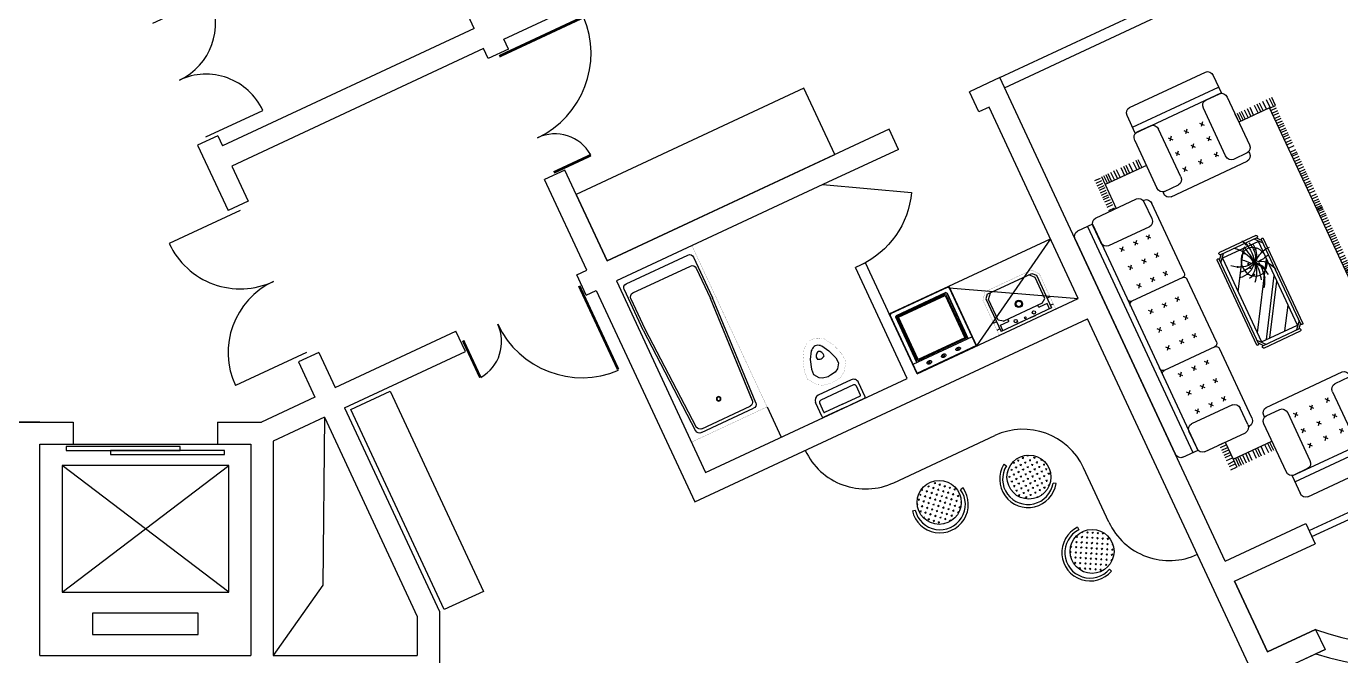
# Model space of a CAD drawing. Header units: millimetres. Extents: x 751 to 49128, y 379 to 40024.
# Drawn here: x 24918 to 36748, y 19677 to 25339 of the extents above; entities that cross this region are included whole.
import ezdxf
from ezdxf.enums import TextEntityAlignment as Align

# ---------------------------------------------------------------- set-up
doc = ezdxf.new("R2010")
doc.units = ezdxf.units.MM
for name, color, linetype in [('LAYER1', 5, 'Continuous'), ('PUB_TEXT', 7, 'Continuous'), ('PUB_WINDW', 7, 'Continuous'), ('STAIR', 2, 'Continuous'), ('WALL', 255, 'Continuous'), ('WINDOW', 2, 'Continuous'), ('WINDOW_TEXT', 7, 'Continuous')]:
    doc.layers.add(name, color=color, linetype=linetype)
doc.styles.add('DIM_FONT', font='SIMPLEX', dxfattribs={"width": 0.8})
doc.styles.add('SIMPLEX', font='SIMPLEX.SHX')
doc.styles.get("Standard").update_dxf_attribs({"font": 'arial.ttf'})

# ---------------------------------------------------------------- blocks, each defined once
blk = doc.blocks.new('_DBLK')
blk.add_line((-0.5, 0), (0, -0.866))
blk.add_arc((-0.5, 0), 1, 300, 0)
at = {"style": 'SIMPLEX', "flags": 9}
blk.add_attdef('A', text='', height=1, dxfattribs=at).set_placement((0, 1.5), align=Align.MIDDLE)
blk = doc.blocks.new('_DBLK1')
for p, q in [((-0.47, 0), (-0.47, -0.47)), ((0.47, 0), (0.47, -0.47))]:
    blk.add_line(p, q)
for centre, start, end in [((-0.47, 0), 270, 0), ((0.47, 0), 180, 270)]:
    blk.add_arc(centre, 0.47, start, end)
at = {"layer": 'WINDOW_TEXT', "style": 'SIMPLEX', "flags": 9}
blk.add_attdef('A', text='', height=1, dxfattribs=at).set_placement((0, 1.5), align=Align.MIDDLE)
blk = doc.blocks.new('_LIFTD')
for points in [[(-0.5476, -0.6024), (-0.5476, -0.7742), (0.2411, -0.7742), (0.2411, -0.6024), (-0.5476, -0.6024)], [(-0.2411, -0.7836), (-0.2411, -0.9554), (0.5476, -0.9554), (0.5476, -0.7836), (-0.2411, -0.7836)]]:
    blk.add_lwpolyline(points)
blk = doc.blocks.new('M_A17ORW')
at = {"const_width": 0.02}
for points in [[(-0.481, -0.0014), (-0.481, -0.3084)], [(0.481, 0.0014), (0.481, -0.6906)]]:
    blk.add_lwpolyline(points, dxfattribs=at)
for centre, radius, start, end in [((-0.5008, -0.0026), 0.3067, 274.24917, 0.21013), ((0.5046, 0.0019), 0.6987, 180.27623, 268.06031)]:
    blk.add_arc(centre, radius, start, end)
blk = doc.blocks.new('M_E7')
for p, q in [((-201, 62), (-201, -265)), ((-10, 112), (-151, 112)), ((-150, 61), (-150, -264)), ((-41, 81), (-130, 81)), ((-36, -102), (-36, 76)), ((0, -102), (0, 102)), ((-36, -102), (-36, -279)), ((0, -102), (0, -305)), ((-10, -315), (-151, -315)), ((-41, -284), (-130, -284))]:
    blk.add_line(p, q)
at = {"const_width": 1}
for points in [[(-651, -24), (-637, -1), (-550, 51), (-451, 83), (-371, 88), (-294, 37), (-262, -18), (-252, -84), (-252, -102)], [(-651, -180), (-637, -202), (-550, -254), (-451, -287), (-371, -292), (-294, -240), (-262, -186), (-252, -119), (-252, -102)]]:
    blk.add_lwpolyline(points, dxfattribs=at)
for points in [[(-597, -59), (-590, -49), (-523, -9), (-438, 19), (-389, 22), (-343, -9), (-325, -40), (-317, -89), (-317, -102)], [(-596, -145), (-590, -154), (-523, -194), (-438, -222), (-389, -225), (-343, -194), (-325, -164), (-317, -114), (-317, -102)]]:
    blk.add_lwpolyline(points)
blk.add_lwpolyline([(-644, -15, 0.39866), (-643, -191, 0.39866)], format="xyb", dxfattribs=at)
for centre, radius, start, end in [((-151, 62), 50, 90, 180), ((-130, 61), 20, 90, 180), ((-41, 76), 5, 0, 90), ((-10, 102), 10, 0, 90), ((-551, -102), 62.6, 137.0381, 223.979), ((-511, -114), 47.8, 77.2641, 164.6652), ((-511, -89), 47.8, 195.3348, 282.7359), ((-541, -103), 54.1, 1.1332, 40.3816), ((-541, -101), 54.1, 319.6184, 358.8668), ((-151, -265), 50, 180, 270), ((-130, -264), 20, 180, 270), ((-41, -279), 5, 270, 0), ((-10, -305), 10, 270, 0)]:
    blk.add_arc(centre, radius, start, end)
at = {"width": 0.8, "flags": 9}
for tag in ['XSIZE', 'YSIZE']:
    blk.add_attdef(tag, (0, 0), '', height=0.5, dxfattribs=at)
blk = doc.blocks.new('M_E10')
for p, q in [((-740, -70), (-740, -680)), ((-700, -30), (-302, -30)), ((-640, -90), (-640, -660)), ((-600, -50), (-300, -50)), ((-300, -50), (695, -96)), ((-298, -30), (724, -76)), ((760, -116), (760, -634)), ((730, -136), (730, -614)), ((-600, -700), (-300, -700)), ((695, -654), (-300, -700)), ((685, -654), (-300, -700)), ((724, -674), (-298, -720)), ((-700, -720), (-302, -720))]:
    blk.add_line(p, q)
at = {"const_width": 1.5}
for points in [[(-800, 0), (800, 0)], [(-800, -750), (-800, 0)], [(800, 0), (800, -750)], [(800, -750), (-800, -750)]]:
    blk.add_lwpolyline(points, dxfattribs=at)
for radius in [20, 16]:
    blk.add_circle((550, -386), radius)
for centre, start, end in [((-700, -70), 90, 180), ((-600, -90), 90, 180), ((-302, -70), 83.7966, 90), ((690, -136), 0, 83.3675), ((720, -116), 0, 83.7966), ((-700, -680), 180, 270), ((-600, -660), 180, 270), ((690, -614), 276.6325, 0), ((720, -634), 276.2034, 0), ((-302, -680), 270, 276.2034)]:
    blk.add_arc(centre, 40, start, end)
at = {"width": 0.8, "flags": 9}
for tag in ['XSIZE', 'YSIZE']:
    blk.add_attdef(tag, (0, 0), '', height=0.5, dxfattribs=at)
blk = doc.blocks.new('_C5VVX')
for p, q in [((929, 1668), (1692, 1668)), ((879, 1468), (879, 1618)), ((1742, 1618), (1742, 1466)), ((879, 1518), (1742, 1518)), ((879, 1468), (1742, 1468)), ((1035, 1468), (896, 1468)), ((1585, 1468), (1725, 1468)), ((846, 1418), (846, 1007)), ((1085, 1007), (1085, 1418)), ((1535, 1007), (1535, 1418)), ((1775, 1418), (1775, 1007)), ((1162, 1326), (1131, 1296)), ((1131, 1326), (1162, 1296)), ((1319, 1326), (1289, 1296)), ((1289, 1326), (1319, 1296)), ((1477, 1326), (1447, 1296)), ((1447, 1326), (1477, 1296)), ((398, 1222), (456, 1222)), ((398, 1194), (456, 1194)), ((398, 1173), (456, 1173)), ((398, 1144), (456, 1144)), ((458, 1154), (458, 1225)), ((458, 1154), (846, 1154)), ((458, 1008), (458, 1154)), ((480, 1154), (480, 1225)), ((501, 1154), (501, 1225)), ((522, 1154), (522, 1225)), ((551, 1154), (551, 1225)), ((581, 1154), (581, 1225)), ((608, 1154), (608, 1225)), ((652, 1154), (652, 1225)), ((679, 1154), (679, 1225)), ((702, 1154), (702, 1225)), ((735, 1154), (735, 1225)), ((774, 1154), (774, 1225)), ((803, 1154), (803, 1225)), ((824, 1154), (824, 1225)), ((1162, 1199), (1131, 1169)), ((1131, 1199), (1162, 1169)), ((1319, 1199), (1289, 1169)), ((1289, 1199), (1319, 1169)), ((1477, 1199), (1447, 1169)), ((1447, 1199), (1477, 1169)), ((1775, 1154), (2108, 1154)), ((1801, 1154), (1801, 1225)), ((1843, 1154), (1843, 1225)), ((1866, 1154), (1866, 1225)), ((1893, 1154), (1893, 1225)), ((1926, 1154), (1926, 1225)), ((1970, 1154), (1970, 1225)), ((2009, 1154), (2009, 1225)), ((2056, 1154), (2056, 1225)), ((2073, 1159), (2073, 1231)), ((2086, 1154), (2086, 1225)), ((2108, 1154), (2108, -1213)), ((2108, 1154), (2165, 1154)), ((2108, 1133), (2165, 1133)), ((2120, 1159), (2120, 1231)), ((2150, 1159), (2150, 1231)), ((398, 1117), (456, 1117)), ((398, 1096), (456, 1096)), ((398, 1075), (456, 1075)), ((398, 1054), (456, 1054)), ((398, 1030), (456, 1030)), ((1162, 1062), (1131, 1032)), ((1131, 1062), (1162, 1032)), ((1289, 1062), (1319, 1032)), ((1319, 1062), (1289, 1032)), ((1477, 1062), (1447, 1032)), ((1447, 1062), (1477, 1032)), ((2108, 1109), (2165, 1109)), ((2108, 1088), (2165, 1088)), ((2108, 1066), (2165, 1066)), ((2108, 1044), (2165, 1044)), ((50, 975), (203, 975)), ((150, -975), (150, 975)), ((200, -975), (200, 975)), ((200, 818), (200, 958)), ((250, 1008), (661, 1008)), ((398, 1008), (456, 1008)), ((711, 975), (720, 975)), ((711, 958), (711, 818)), ((879, 957), (879, 948)), ((896, 957), (1035, 957)), ((1725, 957), (1585, 957)), ((1742, 957), (1742, 948)), ((2108, 1017), (2165, 1017)), ((2108, 996), (2165, 996)), ((2108, 975), (2165, 975)), ((2108, 954), (2165, 954)), ((2108, 930), (2165, 930)), ((0, -925), (0, 925)), ((770, 925), (770, 327)), ((929, 898), (1692, 898)), ((2108, 908), (2165, 908)), ((2108, 869), (2165, 869)), ((2108, 848), (2165, 848)), ((2108, 826), (2165, 826)), ((661, 768), (250, 768)), ((2108, 814), (2165, 814)), ((2108, 804), (2165, 804)), ((2108, 792), (2165, 792)), ((2108, 777), (2165, 777)), ((2108, 756), (2165, 756)), ((2108, 738), (2165, 738)), ((363, 683), (332, 713)), ((363, 713), (332, 683)), ((500, 683), (469, 713)), ((500, 713), (469, 683)), ((627, 683), (597, 713)), ((627, 713), (597, 683)), ((2108, 717), (2165, 717)), ((2108, 717), (2165, 717)), ((2108, 696), (2165, 696)), ((2108, 666), (2165, 666)), ((2108, 645), (2165, 645)), ((2108, 621), (2165, 621)), ((363, 556), (332, 526)), ((363, 526), (332, 556)), ((500, 526), (469, 556)), ((500, 556), (469, 526)), ((627, 526), (597, 556)), ((627, 556), (597, 526)), ((2108, 600), (2165, 600)), ((2108, 582), (2165, 582)), ((2108, 561), (2165, 561)), ((2108, 542), (2165, 542)), ((2108, 521), (2165, 521)), ((1090, -306), (1090, 421)), ((1098, 429), (1102, 429)), ((1110, 414), (1145, 449)), ((1110, 391), (1168, 449)), ((1110, -306), (1110, 421)), ((1130, 461), (1130, 457)), ((1138, 469), (1505, 469)), ((1138, 449), (1505, 449)), ((1192, 417), (1502, -10)), ((1226, 417), (1502, 38)), ((1377, 417), (1502, 245)), ((1534, 391), (1476, 449)), ((1534, 414), (1499, 449)), ((1513, 461), (1513, 457)), ((1534, 421), (1534, -306)), ((1546, 429), (1542, 429)), ((1554, 421), (1554, -306)), ((2108, 503), (2165, 503)), ((2108, 481), (2165, 481)), ((2108, 459), (2165, 459)), ((2108, 438), (2165, 438)), ((2108, 414), (2165, 414)), ((363, 368), (332, 398)), ((363, 398), (332, 368)), ((500, 368), (469, 398)), ((500, 398), (469, 368)), ((627, 368), (597, 398)), ((627, 398), (597, 368)), ((1142, 341), (1502, -155)), ((2108, 392), (2165, 392)), ((2108, 370), (2165, 370)), ((2108, 349), (2165, 349)), ((2108, 335), (2165, 335)), ((2108, 314), (2165, 314)), ((740, 298), (230, 298)), ((770, 269), (770, -269)), ((2108, 292), (2165, 292)), ((2108, 253), (2165, 253)), ((2108, 232), (2165, 232)), ((2108, 210), (2165, 210)), ((363, 168), (332, 138)), ((363, 138), (332, 168)), ((500, 168), (469, 138)), ((500, 138), (469, 168)), ((627, 168), (597, 138)), ((627, 138), (597, 168)), ((2108, 198), (2165, 198)), ((2108, 188), (2165, 188)), ((2108, 176), (2165, 176)), ((2108, 161), (2165, 161)), ((2108, 140), (2165, 140)), ((2108, 122), (2165, 122)), ((363, -20), (332, 11)), ((363, 11), (332, -20)), ((500, 11), (469, -20)), ((500, -20), (469, 11)), ((627, 11), (597, -20)), ((627, -20), (597, 11)), ((2108, 101), (2165, 101)), ((2108, 101), (2165, 101)), ((2108, 80), (2165, 80)), ((2108, 50), (2165, 50)), ((2108, 29), (2165, 29)), ((2108, 5), (2165, 5)), ((1142, -13), (1352, -303)), ((2108, -16), (2165, -16)), ((2108, -34), (2165, -34)), ((2108, -55), (2165, -55)), ((2108, -74), (2165, -74)), ((2108, -95), (2165, -95)), ((363, -147), (332, -177)), ((363, -177), (332, -147)), ((500, -147), (469, -177)), ((500, -177), (469, -147)), ((627, -147), (597, -177)), ((627, -177), (597, -147)), ((2108, -113), (2165, -113)), ((2108, -135), (2165, -135)), ((2108, -157), (2165, -157)), ((2108, -178), (2165, -178)), ((2108, -202), (2165, -202)), ((740, -298), (230, -298)), ((1110, -277), (1168, -335)), ((1110, -300), (1145, -335)), ((1534, -277), (1476, -335)), ((1534, -300), (1499, -335)), ((2108, -224), (2165, -224)), ((2108, -246), (2165, -246)), ((2108, -267), (2165, -267)), ((2108, -281), (2165, -281)), ((2108, -303), (2165, -303)), ((363, -398), (332, -368)), ((363, -368), (332, -398)), ((500, -398), (469, -368)), ((500, -368), (469, -398)), ((627, -398), (597, -368)), ((627, -368), (597, -398)), ((770, -327), (770, -925)), ((1098, -314), (1102, -314)), ((1130, -347), (1130, -343)), ((1505, -335), (1138, -335)), ((1505, -355), (1138, -355)), ((1513, -347), (1513, -343)), ((1546, -314), (1542, -314)), ((2108, -319), (2165, -319)), ((2108, -331), (2165, -331)), ((2108, -340), (2165, -340)), ((2108, -352), (2165, -352)), ((2108, -368), (2165, -368)), ((2108, -389), (2165, -389)), ((2108, -406), (2165, -406)), ((2108, -428), (2165, -428)), ((2108, -428), (2165, -428)), ((2108, -449), (2165, -449)), ((2108, -478), (2165, -478)), ((2108, -500), (2165, -500)), ((363, -526), (332, -556)), ((363, -556), (332, -526)), ((500, -556), (469, -526)), ((500, -526), (469, -556)), ((627, -556), (597, -526)), ((627, -526), (597, -556)), ((2108, -524), (2165, -524)), ((2108, -545), (2165, -545)), ((2108, -562), (2165, -562)), ((2108, -584), (2165, -584)), ((2108, -603), (2165, -603)), ((363, -713), (332, -683)), ((363, -683), (332, -713)), ((500, -713), (469, -683)), ((500, -683), (469, -713)), ((627, -713), (597, -683)), ((627, -683), (597, -713)), ((2108, -624), (2165, -624)), ((2108, -642), (2165, -642)), ((2108, -663), (2165, -663)), ((2108, -686), (2165, -686)), ((2108, -707), (2165, -707)), ((200, -818), (200, -958)), ((661, -768), (250, -768)), ((711, -958), (711, -818)), ((2108, -731), (2165, -731)), ((2108, -752), (2165, -752)), ((2108, -774), (2165, -774)), ((2108, -796), (2165, -796)), ((2108, -810), (2165, -810)), ((954, -909), (1717, -909)), ((2108, -831), (2165, -831)), ((2108, -865), (2165, -865)), ((2108, -895), (2165, -895)), ((2108, -916), (2165, -916)), ((200, -975), (50, -975)), ((250, -1008), (661, -1008)), ((388, -1017), (445, -1017)), ((458, -1213), (458, -1008)), ((711, -975), (720, -975)), ((871, -1429), (871, -1018)), ((904, -968), (904, -959)), ((921, -968), (1061, -968)), ((1111, -1018), (1111, -1429)), ((1561, -1018), (1561, -1429)), ((1750, -968), (1611, -968)), ((1767, -968), (1767, -959)), ((1800, -1429), (1800, -1018)), ((2108, -940), (2165, -940)), ((2108, -961), (2165, -961)), ((2108, -978), (2165, -978)), ((2108, -1000), (2165, -1000)), ((2108, -1019), (2165, -1019)), ((388, -1046), (445, -1046)), ((388, -1067), (445, -1067)), ((388, -1091), (445, -1091)), ((388, -1113), (445, -1113)), ((388, -1130), (445, -1130)), ((1187, -1073), (1157, -1043)), ((1157, -1073), (1187, -1043)), ((1314, -1073), (1344, -1043)), ((1344, -1073), (1314, -1043)), ((1502, -1073), (1472, -1043)), ((1472, -1073), (1502, -1043)), ((2108, -1040), (2165, -1040)), ((2108, -1058), (2165, -1058)), ((2108, -1080), (2165, -1080)), ((2108, -1102), (2165, -1102)), ((2108, -1123), (2165, -1123)), ((388, -1151), (445, -1151)), ((388, -1170), (445, -1170)), ((388, -1192), (445, -1192)), ((388, -1210), (445, -1210)), ((388, -1231), (445, -1231)), ((871, -1213), (458, -1213)), ((458, -1284), (458, -1213)), ((480, -1284), (480, -1213)), ((501, -1284), (501, -1213)), ((522, -1284), (522, -1213)), ((551, -1284), (551, -1213)), ((581, -1284), (581, -1213)), ((608, -1284), (608, -1213)), ((652, -1284), (652, -1213)), ((679, -1284), (679, -1213)), ((702, -1284), (702, -1213)), ((735, -1284), (735, -1213)), ((774, -1284), (774, -1213)), ((803, -1284), (803, -1213)), ((824, -1284), (824, -1213)), ((1187, -1210), (1157, -1180)), ((1157, -1210), (1187, -1180)), ((1344, -1210), (1314, -1180)), ((1314, -1210), (1344, -1180)), ((1502, -1210), (1472, -1180)), ((1472, -1210), (1502, -1180)), ((1798, -1284), (1798, -1213)), ((2108, -1213), (1800, -1213)), ((1820, -1284), (1820, -1213)), ((1841, -1284), (1841, -1213)), ((1862, -1284), (1862, -1213)), ((1891, -1284), (1891, -1213)), ((1921, -1284), (1921, -1213)), ((1947, -1284), (1947, -1213)), ((1992, -1284), (1992, -1213)), ((2019, -1284), (2019, -1213)), ((2042, -1284), (2042, -1213)), ((2075, -1284), (2075, -1213)), ((2108, -1147), (2165, -1147)), ((2108, -1168), (2165, -1168)), ((2108, -1191), (2165, -1191)), ((2108, -1212), (2165, -1212)), ((2113, -1284), (2113, -1213)), ((2143, -1284), (2143, -1213)), ((2164, -1284), (2164, -1213)), ((388, -1253), (445, -1253)), ((388, -1275), (445, -1275)), ((1187, -1337), (1157, -1307)), ((1157, -1337), (1187, -1307)), ((1344, -1337), (1314, -1307)), ((1314, -1337), (1344, -1307)), ((1502, -1337), (1472, -1307)), ((1472, -1337), (1502, -1307)), ((904, -1479), (1767, -1479)), ((904, -1479), (904, -1629)), ((904, -1529), (1767, -1529)), ((1061, -1479), (921, -1479)), ((1611, -1479), (1750, -1479)), ((1767, -1629), (1767, -1477)), ((954, -1679), (1717, -1679))]:
    blk.add_line(p, q)
blk.add_lwpolyline([(1142, 417), (1502, 417), (1502, -303), (1142, -303)], close=True)
at = {"const_width": 9.6}
for points in [[(1288, -104, 1), (1288, -113, 1)], [(1338, -79, 1), (1338, -89, 1)], [(1415, -27, 1), (1415, -36, 1)], [(1233, -187, 1), (1233, -197, 1)], [(1333, -139, 1), (1333, -148, 1)], [(1333, -172, 1), (1333, -181, 1)], [(1378, -165, 1), (1378, -175, 1)], [(1386, -150, 1), (1386, -159, 1)], [(1389, -174, 1), (1389, -184, 1)], [(1394, -163, 1), (1394, -173, 1)], [(1404, -159, 1), (1404, -168, 1)], [(1420, -130, 1), (1420, -140, 1)], [(1439, -108, 1), (1439, -118, 1)], [(1341, -262, 1), (1341, -272, 1)], [(1449, -255, 1), (1449, -265, 1)], [(1391, -317, 1), (1391, -327, 1)]]:
    blk.add_lwpolyline(points, format="xyb", close=True, dxfattribs=at)
blk.add_circle((1388, -174), 115)
for centre, radius, start, end in [((929, 1618), 50, 90, 180), ((1692, 1618), 50, 360, 90), ((896, 1418), 50, 90, 180), ((1035, 1418), 50, 0, 90), ((1585, 1418), 50, 90, 180), ((1725, 1418), 50, 0, 90), ((50, 925), 50, 90, 180), ((250, 958), 50, 90, 180), ((661, 958), 50, 0, 90), ((720, 925), 50, 0, 90), ((896, 1007), 50, 180, 270), ((929, 948), 50, 180, 270), ((1035, 1007), 50, 270, 0), ((1585, 1007), 50, 180, 270), ((1692, 948), 50, 270, 0), ((1725, 1007), 50, 270, 0), ((250, 818), 50, 180, 270), ((661, 818), 50, 270, 360), ((1098, 421), 8, 90, 180), ((1102, 421), 8, 0, 90), ((1138, 461), 8, 90, 180), ((1138, 457), 8, 180, 270), ((1505, 461), 8, 0, 90), ((1505, 457), 8, 270, 0), ((1542, 421), 8, 90, 180), ((1546, 421), 8, 0, 90), ((230, 328), 30, 180, 270), ((740, 328), 30, 270, 0), ((230, 268), 30, 90, 180), ((740, 268), 30, 0, 90), ((1193, -110), 234, 348.5516, 40.9815), ((1252, -219), 152, 24.0956, 76.2953), ((1164, -203), 233, 13.0452, 49.7766), ((997, -152), 402, 358.3286, 18.729), ((1353, -68), 101, 298.8901, 348.4579), ((1249, -16), 207, 318.7581, 353.8624), ((1386, -15), 154, 276.9904, 348.0284), ((1341, -427), 260, 81.2496, 128.2333), ((1240, -313), 208, 44.4861, 99.3762), ((1269, -418), 276, 65.0888, 95.9637), ((1153, -143), 230, 301.315, 352.1378), ((394, 883), 1432, 309.0488, 312.6799), ((875, -142), 514, 340.5249, 357.8244), ((1217, -251), 188, 323.3231, 25.7633), ((1723, 388), 648, 238.9873, 250.361), ((1297, -265), 135, 332.9909, 45.9102), ((1263, -286), 186, 355.8741, 36.9558), ((1419, -553), 392, 73.8561, 89.1105), ((230, -268), 30, 180, 270), ((230, -328), 30, 90, 180), ((740, -268), 30, 270, 0), ((740, -328), 30, 0, 90), ((1098, -306), 8, 180, 270), ((1102, -306), 8, 270, 0), ((1553, -53), 175, 252.9456, 276.4814), ((1542, -306), 8, 180, 270), ((1546, -306), 8, 270, 0), ((1138, -343), 8, 90, 180), ((1138, -347), 8, 180, 270), ((1505, -343), 8, 0, 90), ((1505, -347), 8, 270, 0), ((250, -818), 50, 90, 180), ((661, -818), 50, 0, 90), ((50, -925), 50, 180, 270), ((720, -925), 50, 270, 0), ((954, -959), 50, 90, 180), ((1717, -959), 50, 360, 90), ((250, -958), 50, 180, 270), ((661, -958), 50, 270, 0), ((921, -1018), 50, 90, 180), ((1061, -1018), 50, 0, 90), ((1611, -1018), 50, 90, 180), ((1750, -1018), 50, 0, 90), ((921, -1429), 50, 180, 270), ((1061, -1429), 50, 270, 0), ((1611, -1429), 50, 180, 270), ((1750, -1429), 50, 270, 0), ((954, -1629), 50, 180, 270), ((1717, -1629), 50, 270, 0)]:
    blk.add_arc(centre, radius, start, end)
at = {"style": 'DIM_FONT', "width": 0.8, "flags": 9}
for tag in ['XSIZE', 'YSIZE']:
    blk.add_attdef(tag, (0, 0), '', height=0.5, dxfattribs=at)
blk = doc.blocks.new('A$C2C8103B7')
at = {"layer": 'LAYER1'}
h = blk.add_hatch(dxfattribs=at)
h.set_pattern_fill('CROSS', scale=100, style=0)
h.set_pattern_definition([(0, (3258107.49, -723202.217), (25, 25), [12.5, -37.5]), (90, (3258113.74, -723208.467), (-25, 25), [12.5, -37.5])])
h.paths.add_polyline_path([(39.3, 150, 1), (339.3, 150, 1)])
at = {"layer": 'LAYER1', "color": 7}
for p, q in [((0, 137.7), (19.8, 140.5)), ((378.5, 117.1), (359.1, 122.1))]:
    blk.add_line(p, q, dxfattribs=at)
blk.add_circle((189.3, 150), 150, dxfattribs=at)
for radius in [193.2, 173.2]:
    blk.add_arc((191.3, 165), radius, 345.65283, 188.13031, dxfattribs=at)
blk = doc.blocks.new('M_E0')
for p, q in [((-277, -51), (-251, -51)), ((-251, -26), (251, -26)), ((-251, -349), (-251, -26)), ((-232, -26), (-232, -79)), ((-232, -79), (-154, -79)), ((-191, -100), (-232, -127)), ((-191, -100), (189, -100)), ((-149, -84), (-149, -100)), ((0, -26), (-90, -26)), ((-90, -26), (90, -26)), ((148, -84), (148, -100)), ((232, -79), (153, -79)), ((192, -101), (232, -127)), ((232, -26), (232, -79)), ((251, -349), (251, -26)), ((279, -51), (253, -51)), ((-279, -123), (-251, -123)), ((-232, -127), (-232, -335)), ((232, -127), (232, -335)), ((281, -123), (253, -123)), ((-221, -381), (-251, -349)), ((-232, -335), (-191, -381)), ((232, -335), (191, -381)), ((222, -381), (251, -349)), ((222, -381), (-221, -381))]:
    blk.add_line(p, q)
at = {"const_width": 1.5}
for points in [[(-280, 0), (-280, -350)], [(-280, 0), (280, 0)], [(280, 0), (280, -350)], [(-280, -350), (-230, -410)], [(280, -350), (230, -410)], [(-230, -410), (230, -410)]]:
    blk.add_lwpolyline(points, dxfattribs=at)
for centre, radius in [((-89, -56), 15), ((1, -44), 8), ((91, -54), 15), ((1, -182), 33.1), ((1, -182), 24.9)]:
    blk.add_circle(centre, radius)
for centre, start, end in [((-154, -84), 0, 90), ((153, -84), 90, 180), ((189, -105), 57.2444, 90)]:
    blk.add_arc(centre, 5, start, end)
at = {"width": 0.8, "flags": 9}
for tag in ['XSIZE', 'YSIZE']:
    blk.add_attdef(tag, (0, 0), '', height=0.5, dxfattribs=at)
blk = doc.blocks.new('M_B5JMP')
for p, q in [((-0.5, 0.5), (-0.5, -0.5)), ((0.5, 0.5), (0.5, -0.5)), ((-0.5, 0.15), (0.5, 0.15)), ((-0.5, -0.15), (0.5, -0.15))]:
    blk.add_line(p, q)
blk = doc.blocks.new('1T4F79')
for p, q in [((-3620.6, 2695.6), (-1989.3, 3456.3)), ((-3578.4, 2604.9), (-1947, 3365.6)), ((-4080.2, 819.6), (-3165.4, 1246.1)), ((-3165.4, 1246.1), (-3829.1, 281.2)), ((-4077.1, 805.2), (-2914.4, 707.8)), ((-5714.8, -267), (-5588, -538.9)), ((-9699, -359.5), (-9711.5, -1871.4)), ((-4829.1, -405.7), (-4829.1, -405.7)), ((-1841.4, -1593.3), (-1841.4, -1593.3)), ((-9711.5, -1871.4), (-10160.1, -2503.3))]:
    blk.add_line(p, q)
for points in [[(-7155.2, 1047.3), (-5104, 2003.8), (-5382.6, 2601.2), (-7433.8, 1644.7)], [(-8621.1, -2091.1), (-9461.1, -289.6), (-9107.8, -124.8), (-8267.7, -1926.3)]]:
    blk.add_lwpolyline(points, close=True)
for centre, radius, start, end in [((-4827.3, -404.9), 600, 205, 295), ((45.4, 8.4), 2421, 250.1141, 339.8859), ((34.5, 31.7), 2646.7, 252.17006, 337.82994), ((-2095, -1049.5), 600, 205, 295)]:
    blk.add_arc(centre, radius, start, end)
at = {"layer": 'LAYER1', "color": 7}
for p, q in [((-4615.5, 569.9), (-4080.2, 819.6)), ((-4601.2, 573), (-4091.7, 810.6)), ((-4557, 548.7), (-4101.4, 761.1)), ((-4551.5, 554.9), (-4109.8, 760.8)), ((-4095.2, 755.5), (-4109.8, 760.8)), ((-4101.4, 761.1), (-3907.6, 345.4)), ((-4095.2, 755.5), (-3904.6, 346.8)), ((-4091.7, 810.6), (-4077.1, 805.2)), ((-4080.2, 819.6), (-3829.1, 281.2)), ((-4077.1, 805.2), (-3833.5, 282.8)), ((-4364.5, 31.6), (-4615.5, 569.9)), ((-4601.2, 573), (-4606.5, 558.4)), ((-4362.9, 36), (-4606.5, 558.4)), ((-4363.2, 132.9), (-4557, 548.7)), ((-4551.5, 554.9), (-4556.8, 540.3)), ((-4366.2, 131.5), (-4556.8, 540.3)), ((-3867.7, 364), (-4403.1, 114.3)), ((-3830.5, 284.2), (-4365.9, 34.6)), ((-3829.1, 281.2), (-4364.5, 31.6))]:
    blk.add_line(p, q, dxfattribs=at)
for points in [[(-4107.9, 747), (-3923, 350.4), (-4358.4, 147.4), (-4543.4, 544)], [(-4112, 735.9), (-3934.1, 354.5), (-4355.4, 158), (-4533.3, 539.4)]]:
    blk.add_lwpolyline(points, close=True, dxfattribs=at)
for centre, major_axis, ratio in [((-3995.4, 254.7), (-20.1, -9.4), 0.6367654), ((-3996.5, 254.9), (-5.8, 12.5), 0.4782602), ((-4254.6, 133.9), (-20.1, -9.4), 0.6367654), ((-4255.6, 134.1), (-5.8, 12.5), 0.4782602), ((-4125, 194.3), (-20.1, -9.4), 0.6367654), ((-4126.1, 194.5), (-5.8, 12.5), 0.4782602)]:
    blk.add_ellipse(centre, major_axis=major_axis, ratio=ratio, dxfattribs=at)
at = {"layer": 'STAIR'}
for p, q in [((-11960.1, -603.3), (-10660.1, -603.3)), ((-10560.1, -1933.3), (-12060.1, -793.3)), ((-12060.1, -1933.3), (-10560.1, -793.3)), ((-12060.1, -793.3), (-12060.1, -1933.3)), ((-10560.1, -793.3), (-12060.1, -793.3)), ((-10560.1, -1933.3), (-10560.1, -793.3)), ((-12060.1, -1933.3), (-10560.1, -1933.3)), ((-10835.1, -2123.3), (-11785.1, -2123.3)), ((-11785.1, -2123.3), (-11785.1, -2313.3)), ((-10835.1, -2313.3), (-10835.1, -2123.3)), ((-11785.1, -2313.3), (-10835.1, -2313.3))]:
    blk.add_line(p, q, dxfattribs=at)
at = {"layer": 'WALL'}
for p, q in [((-8350.8, 3138), (-10252.6, 7216.3)), ((-8085, 3041.2), (-6453.6, 3801.9)), ((-8350.8, 3138), (-10616.5, 2081.4)), ((-8042.7, 2950.6), (-8085, 3041.2)), ((-8266.2, 2956.7), (-10532, 1900.2)), ((-8224, 2866.1), (-8266.2, 2956.7)), ((-8042.7, 2950.6), (-8224, 2866.1)), ((-3620.6, 2695.6), (-3892.5, 2568.8)), ((-1592.1, -1654.7), (-3620.6, 2695.6)), ((-3808, 2387.5), (-3892.5, 2568.8)), ((-3717.4, 2429.8), (-3808, 2387.5)), ((-2914.4, 707.8), (-3717.4, 2429.8)), ((-10658.8, 2172), (-10840.1, 2087.5)), ((-10658.8, 2172), (-10616.5, 2081.4)), ((-4617.6, 2230.7), (-7155.2, 1047.3)), ((-4533, 2049.4), (-4617.6, 2230.7)), ((-10840.1, 2087.5), (-10565.4, 1498.4)), ((-4533, 2049.4), (-5167.5, 1753.6)), ((-10532, 1900.2), (-10384.1, 1582.9)), ((-7535.6, 1863), (-7716.8, 1778.5)), ((-7336.5, 962.8), (-7716.8, 1778.5)), ((-7155.2, 1047.3), (-7535.6, 1863)), ((-5258.1, 1711.3), (-7070.7, 866.1)), ((-5167.5, 1753.6), (-5258.1, 1711.3)), ((-10384.1, 1582.9), (-10565.4, 1498.4)), ((-7427.1, 920.6), (-7336.5, 962.8)), ((-4829.4, 1028.5), (-4920, 986.3)), ((-4455.1, -10.7), (-4920, 986.3)), ((-4364.5, 31.6), (-4829.4, 1028.5)), ((-7342.6, 739.3), (-7427.1, 920.6)), ((-7070.7, 866.1), (-6267.7, -855.9)), ((-7342.6, 739.3), (-7252, 781.6)), ((-7252, 781.6), (-6364.5, -1121.7)), ((-4364.5, 31.6), (-2914.4, 707.8)), ((-6364.5, -1121.7), (-2829.9, 526.5)), ((-1360.1, -2625.5), (-2829.9, 526.5)), ((-9602.3, -93.7), (-8514.7, 413.4)), ((-8430.2, 232.2), (-8514.7, 413.4)), ((-9750.2, 223.5), (-9931.4, 139)), ((-9931.4, 139), (-9783.5, -178.2)), ((-9750.2, 223.5), (-9602.3, -93.7)), ((-9517.7, -275), (-8430.2, 232.2)), ((-6267.7, -855.9), (-4455.1, -10.7)), ((-9783.5, -178.2), (-10266.1, -403.3)), ((-9517.7, -275), (-8663.1, -2107.7)), ((-12260.1, -403.3), (-12760.1, -403.3)), ((-12460.1, -403.3), (-11960.1, -403.3)), ((-11960.1, -403.3), (-11960.1, -603.3)), ((-10660.1, -403.3), (-10266.1, -403.3)), ((-10660.1, -403.3), (-10660.1, -603.3)), ((-9699, -359.5), (-10160.1, -574.5)), ((-9699, -359.5), (-8863.1, -2152)), ((-10160.1, -574.5), (-10160.1, -2503.3)), ((-4573.7, -948.7), (-3663.9, -524.4)), ((-12260.1, -2503.3), (-12260.1, -603.3)), ((-12260.1, -603.3), (-11960.1, -603.3)), ((-10660.1, -603.3), (-10360.1, -603.3)), ((-10360.1, -603.3), (-10360.1, -2503.3)), ((-2638.8, -1303), (-2866.5, -814.6)), ((-1592.1, -1654.7), (-867, -1316.6)), ((-867, -1316.6), (-782.5, -1497.9)), ((-1507.5, -1836), (-782.5, -1497.9)), ((-1507.5, -1836), (-1211.7, -2470.4)), ((-1211.7, -2470.4), (-1507.5, -1836)), ((-8663.1, -2107.7), (-8663.1, -2703.3)), ((-8863.1, -2152), (-8863.1, -2503.3)), ((-778.1, -2268.2), (-1211.7, -2470.4)), ((-1211.7, -2470.4), (-778.1, -2268.2)), ((-778.1, -2268.2), (-693.6, -2449.5)), ((-693.6, -2449.5), (-1160.1, -2667)), ((-1036.5, -2609.4), (-693.6, -2449.5)), ((-12260.1, -2503.3), (-10360.1, -2503.3)), ((-10160.1, -2503.3), (-8863.1, -2503.3))]:
    blk.add_line(p, q, dxfattribs=at)
blk.add_arc((-3410.3, -1068.2), 600, 25, 115, dxfattribs=at)
for name, p, xscale, yscale, zscale, rotation in [('_C5VVX', (-2492.4, 276.2), -0.9893790899999999, 1.15092873, 1.15092873, 204.9999999999996), ('A$C2C8103B7', (-3061, -783), 1.32, 1.32, 1.32, 162.8446826967377), ('A$C2C8103B7', (-4035.2, -835.1), 1.32, 1.32, 1.32, 207.4258157520864), ('A$C2C8103B7', (-2476.9, -1624.9), 1.32, 1.32, 1.32, 131.1216215534055)]:
    blk.add_blockref(name, p, dxfattribs=dict(xscale=xscale, yscale=yscale, zscale=zscale, rotation=rotation))
at = {"rotation": 204.9999999999999}
blk.add_blockref('M_E0', (-3371, 494.9), dxfattribs=at)
at = {"color": 7, "rotation": 295}
blk.add_blockref('M_E7', (-4929.1, -231.7), dxfattribs=at)
at = {"layer": 'PUB_TEXT', "xscale": -1, "rotation": 115}
blk.add_blockref('M_E10', (-6732.6, 141), dxfattribs=at)
at = {"layer": 'WINDOW'}
for name, p, xscale, yscale, zscale, rotation in [('_DBLK1', (-11003, 2673.6), 1200, 1200, 1200, 115), ('M_A17ORW', (-7879.8, 2364.5), 1200, 1200, 1200, 115), ('_DBLK', (-5043.7, 1369.9), -800, 800, 800, 115), ('_DBLK1', (-10157.8, 861), 1500, 1500, 1500, 295), ('M_A17ORW', (-7928.6, 576.4), -1200, -1200, 1200, 205), ('M_B5JMP', (398.8, -836.7), 2700, 200, 2700, 25)]:
    blk.add_blockref(name, p, dxfattribs=dict(at, xscale=xscale, yscale=yscale, zscale=zscale, rotation=rotation))
at = {"layer": 'WINDOW', "xscale": 1300, "yscale": 200, "zscale": 1300}
blk.add_blockref('_LIFTD', (-11310.1, -503.3), dxfattribs=at)
at = {"style": 'DIM_FONT', "width": 0.8, "flags": 9}
for tag, p, rotation in [('YSIZE', (3996.4, 9793.9), 295), ('YSIZE', (-19234.8, -11587.2), 270), ('XSIZE', (-19234.8, -11587.2), 270), ('YSIZE', (-5485.9, -11587.2), 270), ('XSIZE', (-5485.9, -11587.2), 270)]:
    blk.add_attdef(tag, p, '', height=0.5, rotation=rotation, dxfattribs=at)
at = {"width": 0.8, "flags": 9}
for tag, p in [('YSIZE', (-560.1, -6402.9)), ('XSIZE', (-560.1, -6402.9)), ('XSIZE', (-760.1, -6602.9)), ('YSIZE', (-760.1, -6602.9))]:
    blk.add_attdef(tag, p, '', height=0.4, rotation=180, dxfattribs=at)

msp = doc.modelspace()

# ---------------------------------------------------------------- block references
at = {"layer": 'PUB_WINDW'}
msp.add_blockref('1T4F79', (37300, 22182), dxfattribs=at)

doc.saveas('drawing.dxf')
